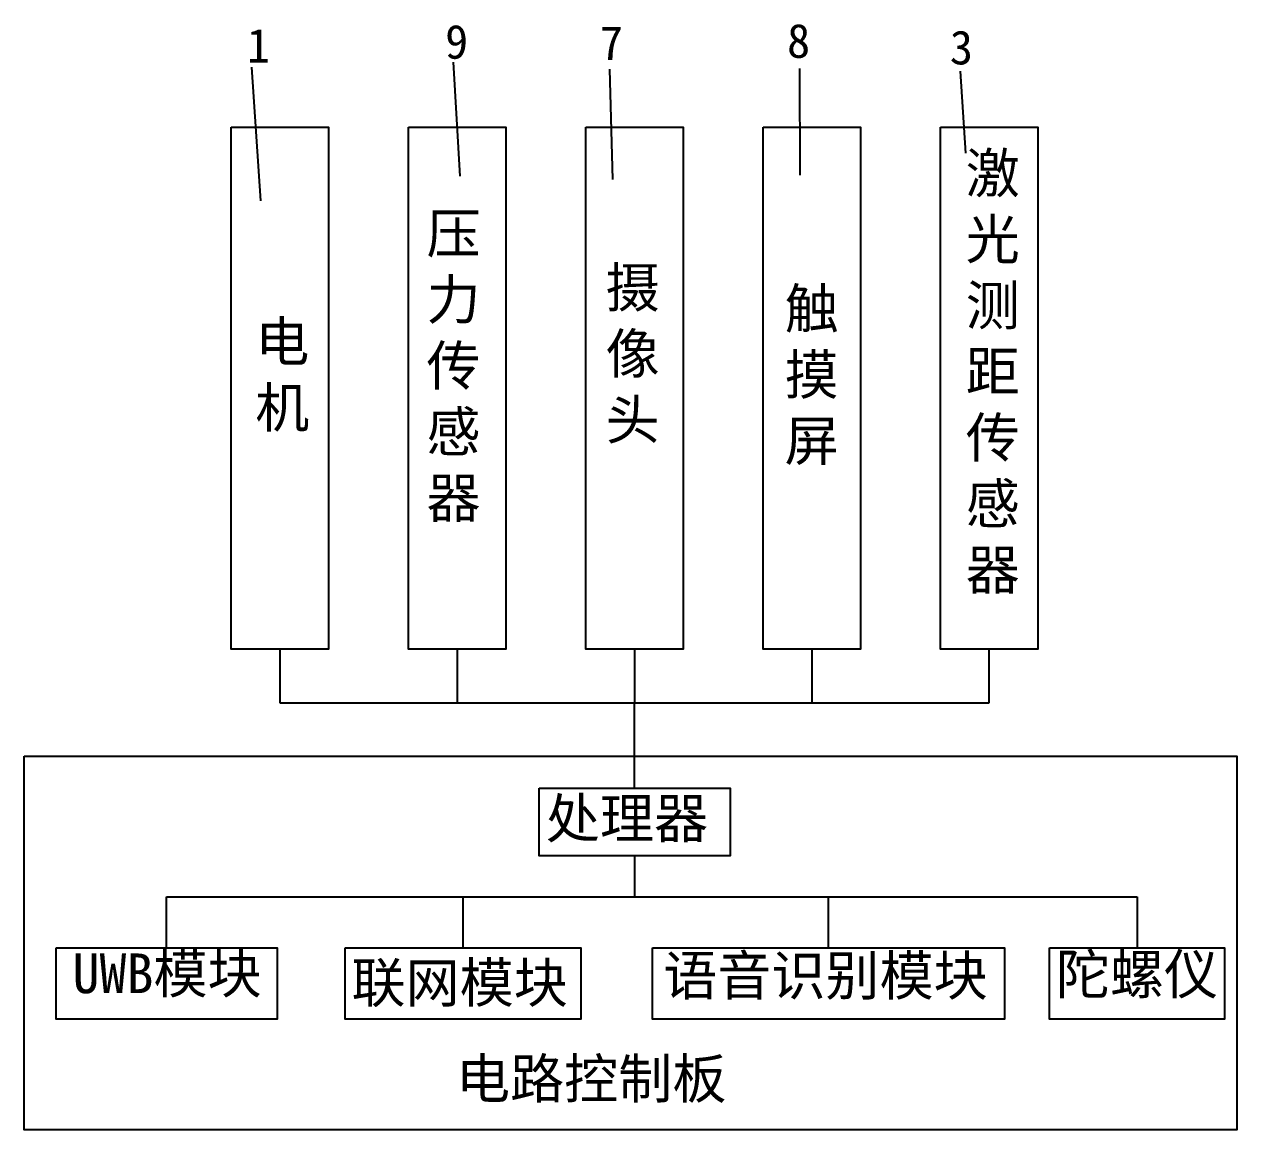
# Model space of a CAD drawing. Header units: millimetres. Extents: x -529 to 1738, y -425 to 849.
# Drawn here: x 1203 to 1738, y -425 to 63 of the extents above; entities that cross this region are included whole.
import ezdxf

# ---------------------------------------------------------------- set-up
doc = ezdxf.new("R2010")
doc.units = ezdxf.units.MM
doc.styles.get("Standard").update_dxf_attribs({"font": '', "height": 15})
doc.styles.get('Standard').set_extended_font_data('SimSun')

msp = doc.modelspace()

# ---------------------------------------------------------------- linework, layer by layer
for p, q in [((1307.42, -14.96), (1303.35, 44.08)), ((1395.26, -4.05), (1392.41, 46.25)), ((1462.68, -5.47), (1461.41, 43.14)), ((1545.3, -3.57), (1545.28, 43.55)), ((1618.44, 6.04), (1616.1, 42.35)), ((1315.81, -212.82), (1315.81, -236.49)), ((1394.05, -212.82), (1394.05, -236.49)), ((1472.29, -212.82), (1472.29, -236.49)), ((1550.54, -212.82), (1550.54, -236.49)), ((1628.78, -236.49), (1628.78, -212.82)), ((1315.81, -236.49), (1628.78, -236.49)), ((1472.29, -274.19), (1472.29, -236.49)), ((1472.29, -304.08), (1472.29, -322.18)), ((1265.78, -344.65), (1265.78, -322.18)), ((1265.78, -322.18), (1694.04, -322.18)), ((1396.62, -344.65), (1396.62, -322.18)), ((1557.88, -344.65), (1557.88, -322.18)), ((1694.04, -322.18), (1694.04, -344.65))]:
    msp.add_line(p, q)
for points in [[(1294.34, 17.6), (1337.27, 17.6), (1337.27, -212.82), (1294.34, -212.82)], [(1372.58, 17.6), (1415.51, 17.6), (1415.51, -212.82), (1372.58, -212.82)], [(1372.58, 17.6), (1415.51, 17.6), (1415.51, -212.82), (1372.58, -212.82)], [(1450.83, 17.6), (1493.76, 17.6), (1493.76, -212.82), (1450.83, -212.82)], [(1450.83, 17.6), (1493.76, 17.6), (1493.76, -212.82), (1450.83, -212.82)], [(1529.07, 17.6), (1572, 17.6), (1572, -212.82), (1529.07, -212.82)], [(1529.07, 17.6), (1572, 17.6), (1572, -212.82), (1529.07, -212.82)], [(1607.31, 17.6), (1650.24, 17.6), (1650.24, -212.82), (1607.31, -212.82)], [(1202.97, -260.11), (1738.03, -260.11), (1738.03, -424.97), (1202.97, -424.97)], [(1430.16, -274.19), (1514.42, -274.19), (1514.42, -304.08), (1430.16, -304.08)], [(1217, -344.65), (1314.57, -344.65), (1314.57, -376.19), (1217, -376.19)], [(1344.6, -344.65), (1448.64, -344.65), (1448.64, -376.19), (1344.6, -376.19)], [(1480.28, -344.65), (1635.47, -344.65), (1635.47, -376.19), (1480.28, -376.19)], [(1655.46, -344.65), (1732.62, -344.65), (1732.62, -376.19), (1655.46, -376.19)]]:
    msp.add_lwpolyline(points, close=True)

# ---------------------------------------------------------------- texts
at = {"char_height": 15, "attachment_point": 1}
for s, width, heights, insert in [('1', 3.7468, [13.06], (1301.21, 61.11)), ('9', 16.9996, [0], (1388.68, 62.81)), ('7', 13.1361, [0], (1456.99, 62.22)), ('8', 12.2789, [0], (1539.59, 63.2)), ('3', 10.6706, [0], (1611.42, 60.28)), ('{\\H1.16667x;电路控制板}', 133.4118, [0], (1393.48, -393.64))]:
    msp.add_mtext_dynamic_manual_height_columns(s, width=width, gutter_width=75, heights=heights, dxfattribs=dict(at, insert=insert))
at = {"char_height": 17.5, "attachment_point": 1}
for s, insert, width in [('激光测距传感器', (1618.44, 6.04), 38.1788), ('压力传感器', (1380.47, -20.55), 19.0786), ('摄像头', (1459.51, -44.42), 33.7257), ('触摸屏', (1538.52, -53.73), 3.3345), ('电机', (1304.89, -68.29), 21.7181), ('处理器', (1433.15, -278.72), 75.746), ('UWB模块', (1224.26, -347.16), 90.0378), ('语音识别模块', (1484.9, -348.13), 154.7588), ('陀螺仪', (1658.2, -347.56), 74.3169), ('联网模块', (1347.36, -351.28), 102.3899)]:
    msp.add_mtext(s, dxfattribs=dict(at, insert=insert, width=width))

doc.saveas('drawing.dxf')
